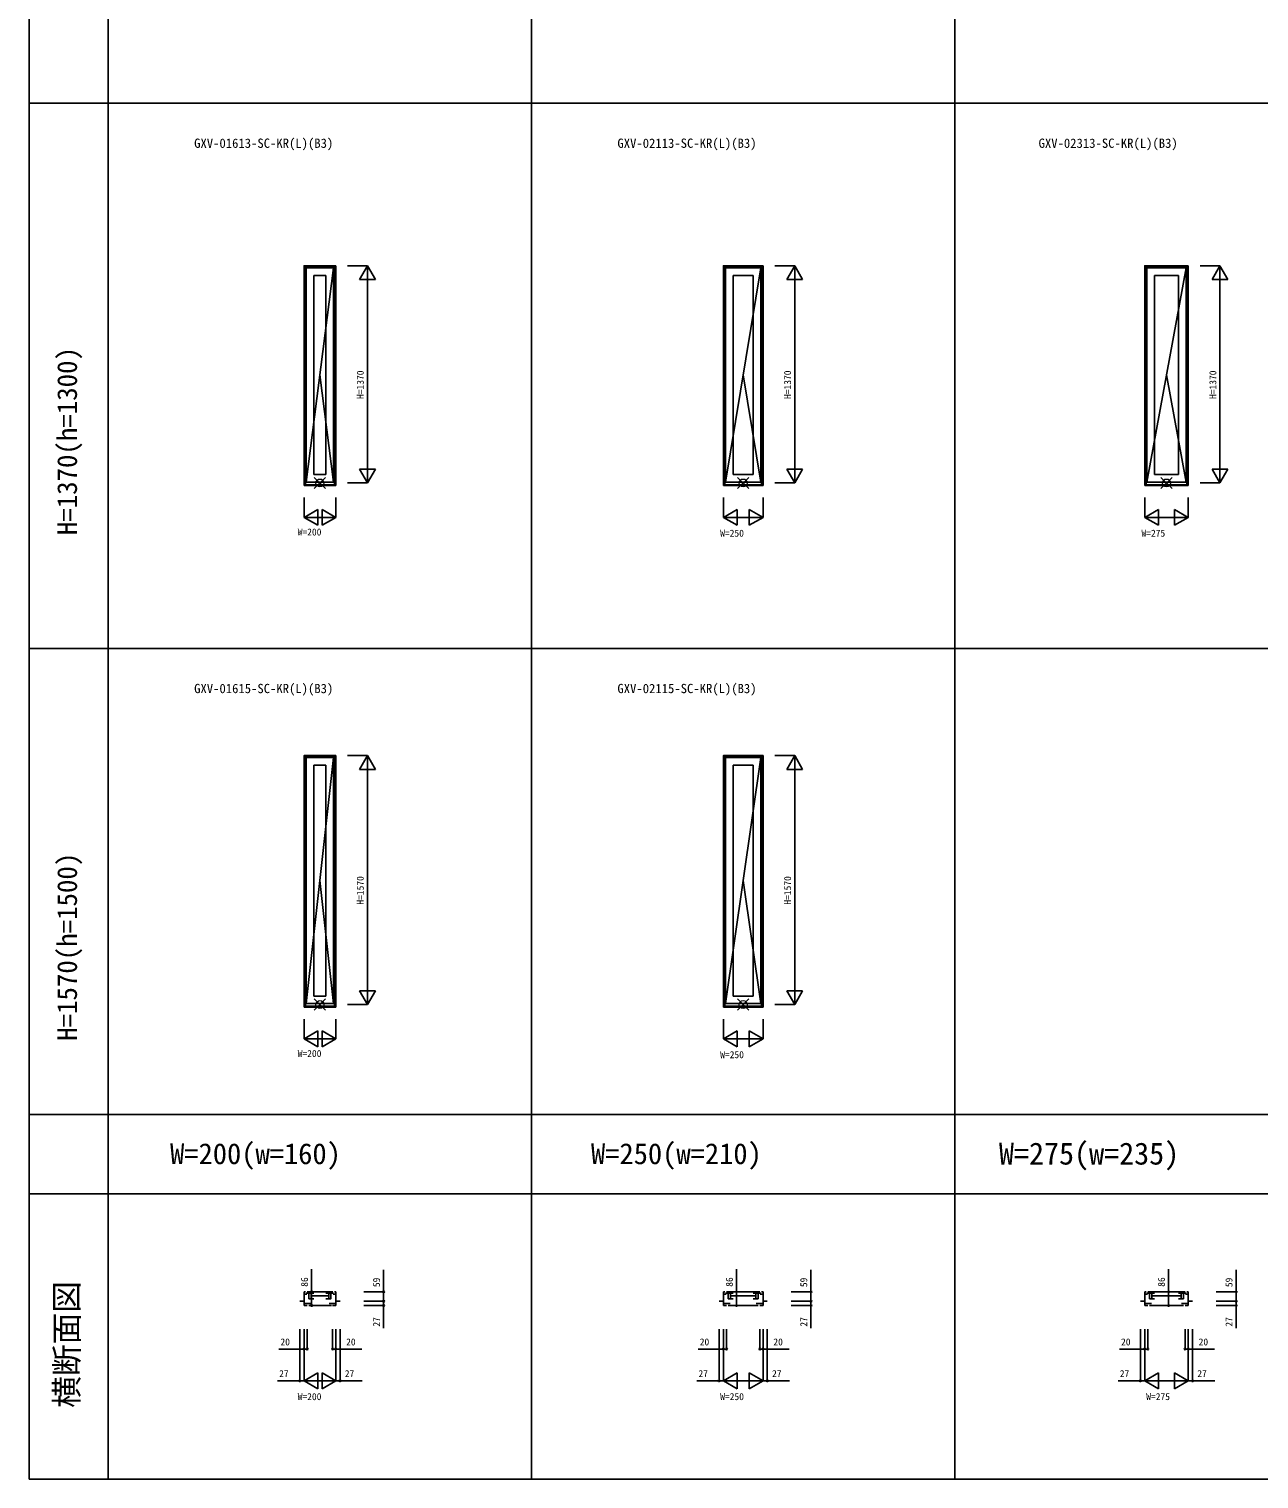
# Model space of a CAD drawing. Units: millimetres, scale not verified. Extents: x -13750 to 13750, y -10012 to 10000.
# Drawn here: x -13750 to -5991, y -10000 to -853 of the extents above; entities that cross this region are included whole.
import ezdxf
from ezdxf.enums import TextEntityAlignment as Align

# ---------------------------------------------------------------- set-up
doc = ezdxf.new("R2010")
doc.units = ezdxf.units.MM
doc.header["$LTSCALE"] = 50
for name, color, linetype in [('0-0_0', 3, 'Continuous'), ('0-1_YKK_A1', 4, 'Continuous'), ('0-2_YKK_B1', 4, 'Continuous'), ('0-4_YKK_F1', 7, 'Continuous'), ('0-6_YKK_N1', 2, 'Continuous')]:
    doc.layers.add(name, color=color, linetype=linetype)
doc.layers.add('0-5_YKK_IN', color=1, linetype='Continuous', lineweight=18)
doc.styles.add('ＭＳ ゴシック', font='')
doc.styles.get('ＭＳ ゴシック').set_extended_font_data('MS Gothic')

msp = doc.modelspace()

# ---------------------------------------------------------------- linework, layer by layer
at = {"layer": '0-1_YKK_A1'}
for p, q in [((-12006, -2346.5), (-12006, -3733.5)), ((-11824, -2354), (-12006, -2354)), ((-11829, -2359), (-12001, -2359)), ((-11829, -3711), (-11829, -2359)), ((-11824, -3733.5), (-11824, -2346.5)), ((-11815, -3733.5), (-11815, -2346.5)), ((-9361, -2346.5), (-9361, -3733.5)), ((-9129, -2354), (-9361, -2354)), ((-9134, -2359), (-9356, -2359)), ((-9134, -3711), (-9134, -2359)), ((-9129, -3733.5), (-9129, -2346.5)), ((-9120, -3733.5), (-9120, -2346.5)), ((-6703.5, -2346.5), (-6703.5, -3733.5)), ((-6446.5, -2354), (-6703.5, -2354)), ((-6451.5, -2359), (-6698.5, -2359)), ((-6451.5, -3711), (-6451.5, -2359)), ((-6446.5, -3733.5), (-6446.5, -2346.5)), ((-6437.5, -3733.5), (-6437.5, -2346.5)), ((-11877, -2407), (-11953, -2407)), ((-11953, -3663), (-11953, -2407)), ((-11877, -3663), (-11877, -2407)), ((-9182, -2407), (-9308, -2407)), ((-9308, -3663), (-9308, -2407)), ((-9182, -3663), (-9182, -2407)), ((-6499.5, -2407), (-6650.5, -2407)), ((-6650.5, -3663), (-6650.5, -2407)), ((-6499.5, -3663), (-6499.5, -2407)), ((-11915, -3035), (-11829, -3711)), ((-9245, -3035), (-9134, -3711)), ((-6575, -3035), (-6451.5, -3711)), ((-11815, -3733.5), (-12015, -3733.5)), ((-11824, -3727.5), (-12006, -3727.5)), ((-11829, -3711), (-12001, -3711)), ((-11877, -3663), (-11953, -3663)), ((-9120, -3733.5), (-9370, -3733.5)), ((-9129, -3727.5), (-9361, -3727.5)), ((-9134, -3711), (-9356, -3711)), ((-9182, -3663), (-9308, -3663)), ((-6437.5, -3733.5), (-6712.5, -3733.5)), ((-6446.5, -3727.5), (-6703.5, -3727.5)), ((-6451.5, -3711), (-6698.5, -3711)), ((-6499.5, -3663), (-6650.5, -3663)), ((-12006, -5436.5), (-12006, -7023.5)), ((-11824, -5444), (-12006, -5444)), ((-11829, -5449), (-12001, -5449)), ((-11829, -7001), (-11829, -5449)), ((-11824, -7023.5), (-11824, -5436.5)), ((-11815, -7023.5), (-11815, -5436.5)), ((-9361, -5436.5), (-9361, -7023.5)), ((-9129, -5444), (-9361, -5444)), ((-9134, -5449), (-9356, -5449)), ((-9134, -7001), (-9134, -5449)), ((-9129, -7023.5), (-9129, -5436.5)), ((-9120, -7023.5), (-9120, -5436.5)), ((-11877, -5497), (-11953, -5497)), ((-11953, -6953), (-11953, -5497)), ((-11877, -6953), (-11877, -5497)), ((-9182, -5497), (-9308, -5497)), ((-9308, -6953), (-9308, -5497)), ((-9182, -6953), (-9182, -5497)), ((-11915, -6225), (-11829, -7001)), ((-9245, -6225), (-9134, -7001)), ((-11815, -7023.5), (-12015, -7023.5)), ((-11824, -7017.5), (-12006, -7017.5)), ((-11829, -7001), (-12001, -7001)), ((-11877, -6953), (-11953, -6953)), ((-9120, -7023.5), (-9370, -7023.5)), ((-9129, -7017.5), (-9361, -7017.5)), ((-9134, -7001), (-9356, -7001)), ((-9182, -6953), (-9308, -6953))]:
    msp.add_line(p, q, dxfattribs=at)
for points in [[(-11815, -2346.5), (-12015, -2346.5), (-12015, -3733.5)], [(-11829, -2359), (-12001, -3711), (-12001, -2359)], [(-9120, -2346.5), (-9370, -2346.5), (-9370, -3733.5)], [(-9134, -2359), (-9356, -3711), (-9356, -2359)], [(-6437.5, -2346.5), (-6712.5, -2346.5), (-6712.5, -3733.5)], [(-6451.5, -2359), (-6698.5, -3711), (-6698.5, -2359)], [(-11815, -5436.5), (-12015, -5436.5), (-12015, -7023.5)], [(-11829, -5449), (-12001, -7001), (-12001, -5449)], [(-9120, -5436.5), (-9370, -5436.5), (-9370, -7023.5)], [(-9134, -5449), (-9356, -7001), (-9356, -5449)]]:
    msp.add_lwpolyline(points, dxfattribs=at)
at = {"layer": '0-2_YKK_B1'}
for p, q in [((-12015, -8819.5), (-12006, -8819.5)), ((-12015, -8819.5), (-12015, -8905.5)), ((-11998, -8835), (-12015, -8835)), ((-11953, -8827), (-12001, -8827)), ((-11996, -8819.5), (-11834, -8819.5)), ((-11970.5, -8863), (-11970.5, -8827)), ((-11865, -8843.5), (-11965, -8843.5)), ((-11877, -8827), (-11829, -8827)), ((-11859.5, -8863), (-11859.5, -8827)), ((-11832, -8835), (-11815, -8835)), ((-11815, -8819.5), (-11824, -8819.5)), ((-11815, -8819.5), (-11815, -8905.5)), ((-9370, -8819.5), (-9361, -8819.5)), ((-9370, -8819.5), (-9370, -8905.5)), ((-9353, -8835), (-9370, -8835)), ((-9308, -8827), (-9356, -8827)), ((-9351, -8819.5), (-9139, -8819.5)), ((-9325.5, -8863), (-9325.5, -8827)), ((-9170, -8843.5), (-9320, -8843.5)), ((-9182, -8827), (-9134, -8827)), ((-9164.5, -8863), (-9164.5, -8827)), ((-9137, -8835), (-9120, -8835)), ((-9120, -8819.5), (-9129, -8819.5)), ((-9120, -8819.5), (-9120, -8905.5)), ((-6712.5, -8819.5), (-6703.5, -8819.5)), ((-6712.5, -8819.5), (-6712.5, -8905.5)), ((-6695.5, -8835), (-6712.5, -8835)), ((-6650.5, -8827), (-6698.5, -8827)), ((-6693.5, -8819.5), (-6456.5, -8819.5)), ((-6668, -8863), (-6668, -8827)), ((-6487.5, -8843.5), (-6662.5, -8843.5)), ((-6499.5, -8827), (-6451.5, -8827)), ((-6482, -8863), (-6482, -8827)), ((-6454.5, -8835), (-6437.5, -8835)), ((-6437.5, -8819.5), (-6446.5, -8819.5)), ((-6437.5, -8819.5), (-6437.5, -8905.5)), ((-12042, -8878.5), (-12015, -8878.5)), ((-11972.5, -8892), (-12015, -8892)), ((-11995, -8905.5), (-12015, -8905.5)), ((-11985, -8905.5), (-11845, -8905.5)), ((-11857.5, -8892), (-11815, -8892)), ((-11835, -8905.5), (-11815, -8905.5)), ((-11788, -8878.5), (-11815, -8878.5)), ((-9397, -8878.5), (-9370, -8878.5)), ((-9327.5, -8892), (-9370, -8892)), ((-9350, -8905.5), (-9370, -8905.5)), ((-9340, -8905.5), (-9150, -8905.5)), ((-9162.5, -8892), (-9120, -8892)), ((-9140, -8905.5), (-9120, -8905.5)), ((-9093, -8878.5), (-9120, -8878.5)), ((-6739.5, -8878.5), (-6712.5, -8878.5)), ((-6670, -8892), (-6712.5, -8892)), ((-6692.5, -8905.5), (-6712.5, -8905.5)), ((-6682.5, -8905.5), (-6467.5, -8905.5)), ((-6480, -8892), (-6437.5, -8892)), ((-6457.5, -8905.5), (-6437.5, -8905.5)), ((-6410.5, -8878.5), (-6437.5, -8878.5))]:
    msp.add_line(p, q, dxfattribs=at)
for points in [[(-11953, -8863), (-11984, -8863), (-11984, -8827)], [(-11877, -8863), (-11846, -8863), (-11846, -8827)], [(-9308, -8863), (-9339, -8863), (-9339, -8827)], [(-9182, -8863), (-9151, -8863), (-9151, -8827)], [(-6650.5, -8863), (-6681.5, -8863), (-6681.5, -8827)], [(-6499.5, -8863), (-6468.5, -8863), (-6468.5, -8827)]]:
    msp.add_lwpolyline(points, dxfattribs=at)
at = {"layer": '0-4_YKK_F1'}
for p, q in [((-13750, -10000), (-13750, 10000)), ((-13250, -10000), (-13250, 9500)), ((-10580, -10000), (-10580, 9500)), ((-7910, -10000), (-7910, 9500)), ((-13750, -1320), (13250, -1320)), ((-13750, -4760), (13250, -4760)), ((-13750, -7700), (13250, -7700)), ((-13750, -8200), (13250, -8200)), ((-13750, -10000), (13750, -10000))]:
    msp.add_line(p, q, dxfattribs=at)
at = {"layer": '0-5_YKK_IN'}
for p, q in [((-11950.36, -3751.86), (-11879.64, -3681.14)), ((-11950.36, -3681.14), (-11879.64, -3751.86)), ((-9280.36, -3751.86), (-9209.64, -3681.14)), ((-9280.36, -3681.14), (-9209.64, -3751.86)), ((-6610.36, -3751.86), (-6539.64, -3681.14)), ((-6610.36, -3681.14), (-6539.64, -3751.86)), ((-11950.36, -7041.86), (-11879.64, -6971.14)), ((-11950.36, -6971.14), (-11879.64, -7041.86)), ((-9280.36, -7041.86), (-9209.64, -6971.14)), ((-9280.36, -6971.14), (-9209.64, -7041.86))]:
    msp.add_line(p, q, dxfattribs=at)
for centre in [(-11915, -3716.5), (-9245, -3716.5), (-6575, -3716.5), (-11915, -7006.5), (-9245, -7006.5)]:
    msp.add_circle(centre, 25, dxfattribs=at)
at = {"layer": '0-6_YKK_N1'}
for p, q in [((-11740, -2346.5), (-11615, -2346.5)), ((-11615, -2346.5), (-11665, -2433.1)), ((-11615, -2346.5), (-11565, -2433.1)), ((-9045, -2346.5), (-8920, -2346.5)), ((-8920, -2346.5), (-8970, -2433.1)), ((-8920, -2346.5), (-8870, -2433.1)), ((-6362.5, -2346.5), (-6237.5, -2346.5)), ((-6237.5, -2346.5), (-6287.5, -2433.1)), ((-6237.5, -2346.5), (-6187.5, -2433.1)), ((-6237.5, -2346.5), (-6237.5, -3716.5)), ((-11665, -2433.1), (-11565, -2433.1)), ((-8970, -2433.1), (-8870, -2433.1)), ((-6287.5, -2433.1), (-6187.5, -2433.1)), ((-11615, -3716.5), (-11665, -3629.9)), ((-11565, -3629.9), (-11665, -3629.9)), ((-8920, -3716.5), (-8970, -3629.9)), ((-8870, -3629.9), (-8970, -3629.9)), ((-6237.5, -3716.5), (-6287.5, -3629.9)), ((-6187.5, -3629.9), (-6287.5, -3629.9)), ((-6237.5, -3716.5), (-6187.5, -3629.9)), ((-11740, -3716.5), (-11615, -3716.5)), ((-9045, -3716.5), (-8920, -3716.5)), ((-6362.5, -3716.5), (-6237.5, -3716.5)), ((-12015, -3808.5), (-12015, -3933.5)), ((-11815, -3808.5), (-11815, -3933.5)), ((-9370, -3808.5), (-9370, -3933.5)), ((-9120, -3808.5), (-9120, -3933.5)), ((-6712.5, -3808.5), (-6712.5, -3933.5)), ((-6437.5, -3808.5), (-6437.5, -3933.5)), ((-12015, -3933.5), (-11928.4, -3883.5)), ((-11928.4, -3983.5), (-11928.4, -3883.5)), ((-11815, -3933.5), (-11901.6, -3883.5)), ((-11901.6, -3883.5), (-11901.6, -3983.5)), ((-9370, -3933.5), (-9283.4, -3883.5)), ((-9283.4, -3983.5), (-9283.4, -3883.5)), ((-9120, -3933.5), (-9206.6, -3883.5)), ((-9206.6, -3883.5), (-9206.6, -3983.5)), ((-6712.5, -3933.5), (-6625.9, -3883.5)), ((-6625.9, -3983.5), (-6625.9, -3883.5)), ((-6524.1, -3883.5), (-6524.1, -3983.5)), ((-12015, -3933.5), (-11928.4, -3983.5)), ((-12015, -3933.5), (-11815, -3933.5)), ((-11815, -3933.5), (-11901.6, -3983.5)), ((-9370, -3933.5), (-9283.4, -3983.5)), ((-9370, -3933.5), (-9120, -3933.5)), ((-9120, -3933.5), (-9206.6, -3983.5)), ((-6712.5, -3933.5), (-6625.9, -3983.5)), ((-6437.5, -3933.5), (-6524.1, -3983.5)), ((-11740, -5436.5), (-11615, -5436.5)), ((-11615, -5436.5), (-11665, -5523.1)), ((-11615, -5436.5), (-11565, -5523.1)), ((-9045, -5436.5), (-8920, -5436.5)), ((-8920, -5436.5), (-8970, -5523.1)), ((-8920, -5436.5), (-8870, -5523.1)), ((-11665, -5523.1), (-11565, -5523.1)), ((-8970, -5523.1), (-8870, -5523.1)), ((-11615, -7006.5), (-11665, -6919.9)), ((-11565, -6919.9), (-11665, -6919.9)), ((-8920, -7006.5), (-8970, -6919.9)), ((-8870, -6919.9), (-8970, -6919.9)), ((-11740, -7006.5), (-11615, -7006.5)), ((-9045, -7006.5), (-8920, -7006.5)), ((-12015, -7098.5), (-12015, -7223.5)), ((-11815, -7098.5), (-11815, -7223.5)), ((-9370, -7098.5), (-9370, -7223.5)), ((-9120, -7098.5), (-9120, -7223.5)), ((-12015, -7223.5), (-11928.4, -7173.5)), ((-12015, -7223.5), (-11928.4, -7273.5)), ((-12015, -7223.5), (-11815, -7223.5)), ((-11928.4, -7273.5), (-11928.4, -7173.5)), ((-11815, -7223.5), (-11901.6, -7173.5)), ((-11901.6, -7173.5), (-11901.6, -7273.5)), ((-11815, -7223.5), (-11901.6, -7273.5)), ((-9370, -7223.5), (-9283.4, -7173.5)), ((-9370, -7223.5), (-9283.4, -7273.5)), ((-9370, -7223.5), (-9120, -7223.5)), ((-9283.4, -7273.5), (-9283.4, -7173.5)), ((-9120, -7223.5), (-9206.6, -7173.5)), ((-9206.6, -7173.5), (-9206.6, -7273.5)), ((-9120, -7223.5), (-9206.6, -7273.5)), ((-11967.36, -8677.23), (-11967.36, -8819.5)), ((-9287.13, -8677.23), (-9287.13, -8819.5)), ((-6561.87, -8677.23), (-6561.87, -8819.5)), ((-11842.36, -8819.5), (-11967.36, -8819.5)), ((-11967.36, -8819.5), (-11967.36, -8905.5)), ((-11638, -8819.5), (-11513, -8819.5)), ((-9162.13, -8819.5), (-9287.13, -8819.5)), ((-9287.13, -8819.5), (-9287.13, -8905.5)), ((-8943, -8819.5), (-8818, -8819.5)), ((-6561.87, -8819.5), (-6561.87, -8905.5)), ((-6260.5, -8819.5), (-6135.5, -8819.5)), ((-11842.36, -8905.5), (-11967.36, -8905.5)), ((-11638, -8878.5), (-11513, -8878.5)), ((-11638, -8905.5), (-11513, -8905.5)), ((-11513, -8878.5), (-11513, -8905.5)), ((-11513, -9048.93), (-11513, -8905.5)), ((-9162.13, -8905.5), (-9287.13, -8905.5)), ((-8943, -8878.5), (-8818, -8878.5)), ((-8943, -8905.5), (-8818, -8905.5)), ((-8818, -8878.5), (-8818, -8905.5)), ((-8818, -9048.93), (-8818, -8905.5)), ((-6260.5, -8878.5), (-6135.5, -8878.5)), ((-6260.5, -8905.5), (-6135.5, -8905.5)), ((-6135.5, -8878.5), (-6135.5, -8905.5)), ((-6135.5, -9048.93), (-6135.5, -8905.5)), ((-12042, -9055.5), (-12042, -9380.5)), ((-12015, -9055.5), (-12015, -9180.5)), ((-12015, -9055.5), (-12015, -9380.5)), ((-11815, -9055.5), (-11815, -9180.5)), ((-11815, -9055.5), (-11815, -9380.5)), ((-11788, -9055.5), (-11788, -9380.5)), ((-9397, -9055.5), (-9397, -9380.5)), ((-9370, -9055.5), (-9370, -9180.5)), ((-9370, -9055.5), (-9370, -9380.5)), ((-9120, -9055.5), (-9120, -9180.5)), ((-9120, -9055.5), (-9120, -9380.5)), ((-9093, -9055.5), (-9093, -9380.5)), ((-6739.5, -9055.5), (-6739.5, -9380.5)), ((-6712.5, -9055.5), (-6712.5, -9380.5)), ((-6712.5, -9055.5), (-6712.5, -9180.5)), ((-6437.5, -9055.5), (-6437.5, -9380.5)), ((-6437.5, -9055.5), (-6437.5, -9180.5)), ((-6410.5, -9055.5), (-6410.5, -9380.5)), ((-12015, -9380.5), (-11928.4, -9330.5)), ((-12015, -9380.5), (-11928.4, -9430.5)), ((-12015, -9380.5), (-11815, -9380.5)), ((-11928.4, -9430.5), (-11928.4, -9330.5)), ((-11815, -9380.5), (-11901.6, -9330.5)), ((-11901.6, -9330.5), (-11901.6, -9430.5)), ((-11815, -9380.5), (-11901.6, -9430.5)), ((-9370, -9380.5), (-9283.4, -9330.5)), ((-9370, -9380.5), (-9283.4, -9430.5)), ((-9370, -9380.5), (-9120, -9380.5)), ((-9283.4, -9430.5), (-9283.4, -9330.5)), ((-9120, -9380.5), (-9206.6, -9330.5)), ((-9206.6, -9330.5), (-9206.6, -9430.5)), ((-9120, -9380.5), (-9206.6, -9430.5)), ((-6712.5, -9380.5), (-6625.9, -9330.5)), ((-6712.5, -9380.5), (-6625.9, -9430.5)), ((-6625.9, -9430.5), (-6625.9, -9330.5)), ((-6524.1, -9330.5), (-6524.1, -9430.5)), ((-6437.5, -9380.5), (-6524.1, -9430.5))]:
    msp.add_line(p, q, dxfattribs=at)
for points in [[(-11615, -2346.5), (-11615, -3716.5), (-11565, -3629.9)], [(-8920, -2346.5), (-8920, -3716.5), (-8870, -3629.9)], [(-6712.5, -3933.5), (-6437.5, -3933.5), (-6524.1, -3883.5)], [(-11615, -5436.5), (-11615, -7006.5), (-11565, -6919.9)], [(-8920, -5436.5), (-8920, -7006.5), (-8870, -6919.9)], [(-11638, -8878.5), (-11513, -8878.5), (-11513, -8819.5), (-11513, -8679.5)], [(-8943, -8878.5), (-8818, -8878.5), (-8818, -8819.5), (-8818, -8679.5)], [(-6260.5, -8878.5), (-6135.5, -8878.5), (-6135.5, -8819.5), (-6135.5, -8679.5)], [(-12015, -9055.5), (-12015, -9380.5), (-12042, -9380.5), (-12182, -9380.5)], [(-11995, -9055.5), (-11995, -9180.5), (-12015, -9180.5), (-12174.04, -9180.5)], [(-11835, -9055.5), (-11835, -9180.5), (-11815, -9180.5), (-11649.61, -9180.5)], [(-11815, -9055.5), (-11815, -9380.5), (-11788, -9380.5), (-11648, -9380.5)], [(-9370, -9055.5), (-9370, -9380.5), (-9397, -9380.5), (-9537, -9380.5)], [(-9350, -9055.5), (-9350, -9180.5), (-9370, -9180.5), (-9529.04, -9180.5)], [(-9140, -9055.5), (-9140, -9180.5), (-9120, -9180.5), (-8954.61, -9180.5)], [(-9120, -9055.5), (-9120, -9380.5), (-9093, -9380.5), (-8953, -9380.5)], [(-6712.5, -9055.5), (-6712.5, -9380.5), (-6739.5, -9380.5), (-6879.5, -9380.5)], [(-6692.5, -9055.5), (-6692.5, -9180.5), (-6712.5, -9180.5), (-6871.54, -9180.5)], [(-6457.5, -9055.5), (-6457.5, -9180.5), (-6437.5, -9180.5), (-6272.11, -9180.5)], [(-6437.5, -9055.5), (-6437.5, -9380.5), (-6410.5, -9380.5), (-6270.5, -9380.5)], [(-6712.5, -9380.5), (-6437.5, -9380.5), (-6524.1, -9330.5)]]:
    msp.add_lwpolyline(points, dxfattribs=at)
for centre in [(-11967.36, -8819.5), (-11513, -8819.5), (-9287.13, -8819.5), (-8818, -8819.5), (-6561.87, -8819.5), (-6135.5, -8819.5), (-11967.36, -8905.5), (-11513, -8878.5), (-11513, -8878.5), (-11513, -8905.5), (-9287.13, -8905.5), (-8818, -8878.5), (-8818, -8878.5), (-8818, -8905.5), (-6561.87, -8905.5), (-6135.5, -8878.5), (-6135.5, -8878.5), (-6135.5, -8905.5), (-12015, -9180.5), (-11995, -9180.5), (-11835, -9180.5), (-11815, -9180.5), (-9370, -9180.5), (-9350, -9180.5), (-9140, -9180.5), (-9120, -9180.5), (-6712.5, -9180.5), (-6692.5, -9180.5), (-6457.5, -9180.5), (-6437.5, -9180.5), (-12042, -9380.5), (-11788, -9380.5), (-9397, -9380.5), (-9093, -9380.5), (-6739.5, -9380.5), (-6410.5, -9380.5)]:
    msp.add_circle(centre, 5, dxfattribs=at)

# ---------------------------------------------------------------- texts
at = {"layer": '0-0_0', "color": 7, "style": 'ＭＳ ゴシック'}
for s, p in [('GXV-01613-SC-KR(L)(B3)', (-12708.33, -1620)), ('GXV-02113-SC-KR(L)(B3)', (-10038.33, -1620)), ('GXV-02313-SC-KR(L)(B3)', (-7381.67, -1620)), ('GXV-01615-SC-KR(L)(B3)', (-12708.33, -5060)), ('GXV-02115-SC-KR(L)(B3)', (-10038.33, -5060))]:
    msp.add_text(s, height=58.65, dxfattribs=at).set_placement(p, align=Align.BOTTOM_LEFT)
at = {"layer": '0-0_0', "style": 'ＭＳ ゴシック'}
for s, height, p in [('H=1370(h=1300)', 124.6, (-13410.05, -4045.83)), ('H=1570(h=1500)', 124.6, (-13410.05, -7235.83)), ('横断面図', 146.6, (-13395.05, -9551.06))]:
    msp.add_text(s, height=height, rotation=90, dxfattribs=at).set_placement(p, align=Align.BOTTOM_LEFT)
for s, height, p in [('W=275(w=235)', 139.3, (-7631.67, -8058.37)), ('W=200(w=160)', 132, (-12860, -8053.37)), ('W=250(w=210)', 132, (-10205, -8053.37))]:
    msp.add_text(s, height=height, dxfattribs=at).set_placement(p, align=Align.BOTTOM_LEFT)
at = {"layer": '0-6_YKK_N1', "style": 'ＭＳ ゴシック'}
for s, p in [('H=1370', (-11625, -3186.5)), ('H=1370', (-8930, -3186.5)), ('H=1370', (-6247.5, -3186.5)), ('H=1570', (-11625, -6376.5)), ('H=1570', (-8930, -6376.5)), ('86', (-11977.36, -8787.23)), ('59', (-11523, -8789.5)), ('86', (-9297.13, -8787.23)), ('59', (-8828, -8789.5)), ('86', (-6571.87, -8787.23)), ('59', (-6145.5, -8789.5)), ('27', (-11523, -9038.93)), ('27', (-8828, -9038.93)), ('27', (-6145.5, -9038.93))]:
    msp.add_text(s, height=43.99, rotation=90, dxfattribs=at).set_placement(p, align=Align.BOTTOM_LEFT)
for s, p in [('W=200', (-12055, -4061.05)), ('W=250', (-9390, -4068.5)), ('W=275', (-6732.5, -4068.5)), ('W=200', (-12055, -7351.05)), ('W=250', (-9390, -7358.5)), ('20', (-12164.04, -9170.5)), ('20', (-11749.61, -9170.5)), ('20', (-9519.04, -9170.5)), ('20', (-9054.61, -9170.5)), ('20', (-6861.54, -9170.5)), ('20', (-6372.11, -9170.5)), ('27', (-12172, -9370.5)), ('27', (-11758, -9370.5)), ('27', (-9527, -9370.5)), ('27', (-9063, -9370.5)), ('27', (-6869.5, -9370.5)), ('27', (-6380.5, -9370.5)), ('W=200', (-12055, -9515.5)), ('W=250', (-9390, -9515.5)), ('W=275', (-6702.5, -9515.5))]:
    msp.add_text(s, height=43.99, dxfattribs=at).set_placement(p, align=Align.BOTTOM_LEFT)

doc.saveas('drawing.dxf')
